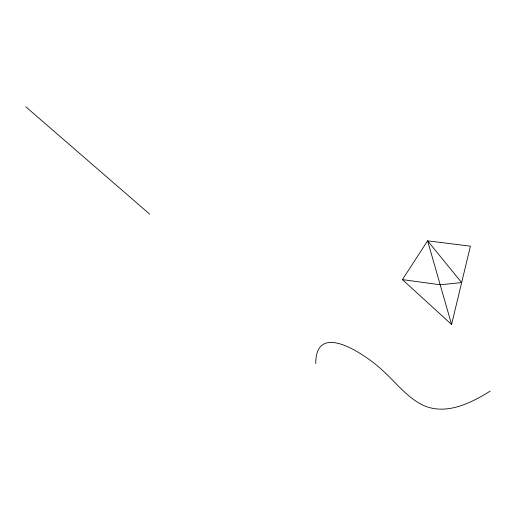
<?xml version="1.0" encoding="UTF-8"?>
<svg xmlns="http://www.w3.org/2000/svg" width="516" height="516" viewBox="0 0 516 516"><rect width="100%" height="100%" fill="white"/><g stroke="black" fill="none" stroke-linecap="round" stroke-linejoin="round"><path stroke-width="0.77" d="M315.753 363.574C315.605 318.688 368.869 357.117 383.143 370.972C396.372 382.917 407.421 398.049 423.997 405.666C446.663 415.341 471.024 403.041 490.2 391.096M451.577 324.48L470.392 246.184L427.603 240.83L402.422 279.614L451.577 324.48L427.603 240.83L461.652 282.575L440.2 284.774L402.422 279.614M25.8 106.78L149.704 214.153"/></g></svg>
